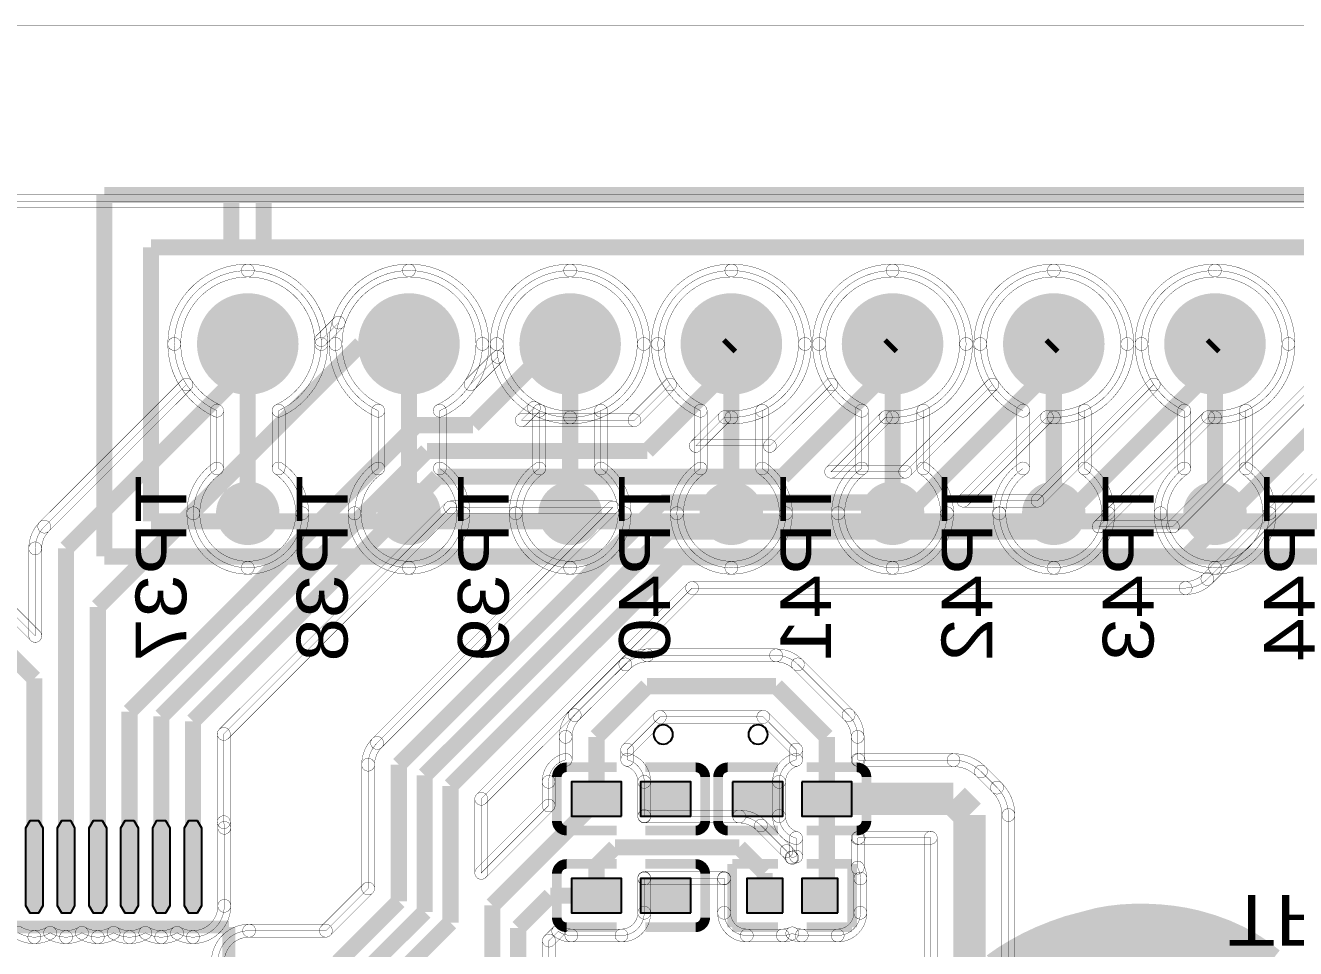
# Model space of a CAD drawing. Header units: millimetres. Extents: x -3.6 to 68.8, y -2.3 to 32.5.
# Drawn here: x 37.96 to 57.97, y 17.96 to 32.51 of the extents above; entities that cross this region are included whole.
import ezdxf
from ezdxf.enums import TextEntityAlignment as Align

# ---------------------------------------------------------------- set-up
doc = ezdxf.new("R2010")
doc.units = ezdxf.units.MM
for name, color, linetype, true_color in [('Bottom Layer', 7, 'Continuous', 0x0000ff), ('Bottom Silkscreen Layer', 7, 'Continuous', 0x66cc33), ('Hole Layer', 7, 'Continuous', 0x222222), ('Top Layer', 7, 'Continuous', 0xff0000), ('Top Silkscreen Layer', 7, 'Continuous', 0xffcc00)]:
    doc.layers.add(name, color=color, linetype=linetype, true_color=true_color)
doc.styles.get("Standard").update_dxf_attribs({"font": 'arial.ttf'})

msp = doc.modelspace()

# ---------------------------------------------------------------- hatches: boundary and pattern name
at = {"layer": 'Bottom Layer'}
for points in [[(40.659, 27.492, 1), (42.259, 27.492, 1)], [(43.199, 27.492, 1), (44.799, 27.492, 1)], [(45.739, 27.492, 1), (47.339, 27.492, 1)], [(48.279, 27.492, 1), (49.879, 27.492, 1)], [(50.819, 27.492, 1), (52.419, 27.492, 1)], [(53.359, 27.492, 1), (54.959, 27.492, 1)], [(55.899, 27.492, 1), (57.499, 27.492, 1)], [(40.959, 24.823, 1), (41.959, 24.823, 1)], [(43.499, 24.823, 1), (44.499, 24.823, 1)], [(46.039, 24.823, 1), (47.039, 24.823, 1)], [(48.579, 24.823, 1), (49.579, 24.823, 1)], [(51.119, 24.823, 1), (52.119, 24.823, 1)], [(53.659, 24.823, 1), (54.659, 24.823, 1)], [(56.199, 24.823, 1), (57.199, 24.823, 1)]]:
    msp.add_hatch(color=256, dxfattribs=at).paths.add_polyline_path(points)
at = {"layer": 'Hole Layer'}
for points in [[(40.959, 27.492, 1), (41.959, 27.492, 1)], [(43.499, 27.492, 1), (44.499, 27.492, 1)], [(46.039, 27.492, 1), (47.039, 27.492, 1)], [(48.579, 27.492, 1), (49.579, 27.492, 1)], [(51.119, 27.492, 1), (52.119, 27.492, 1)], [(53.659, 27.492, 1), (54.659, 27.492, 1)], [(56.199, 27.492, 1), (57.199, 27.492, 1)]]:
    msp.add_hatch(color=256, dxfattribs=at).paths.add_polyline_path(points)
at = {"layer": 'Top Layer'}
for points in [[(40.659, 27.492, 1), (42.259, 27.492, 1)], [(43.199, 27.492, 1), (44.799, 27.492, 1)], [(45.739, 27.492, 1), (47.339, 27.492, 1)], [(48.279, 27.492, 1), (49.879, 27.492, 1)], [(50.819, 27.492, 1), (52.419, 27.492, 1)], [(53.359, 27.492, 1), (54.959, 27.492, 1)], [(55.899, 27.492, 1), (57.499, 27.492, 1)], [(47.348, 20.05), (47.348, 20.59), (46.558, 20.59), (46.558, 20.05)], [(48.438, 20.05), (48.438, 20.59), (47.648, 20.59), (47.648, 20.05)], [(49.098, 20.59), (49.098, 20.05), (49.888, 20.05), (49.888, 20.59)], [(50.188, 20.59), (50.188, 20.05), (50.978, 20.05), (50.978, 20.59)], [(38.231, 18.635), (38.163, 18.518), (38.028, 18.518), (37.961, 18.635), (37.961, 19.865), (38.028, 19.982), (38.163, 19.982), (38.231, 19.865)], [(38.731, 18.635), (38.664, 18.518), (38.529, 18.518), (38.461, 18.635), (38.461, 19.865), (38.529, 19.982), (38.664, 19.982), (38.731, 19.865)], [(39.231, 18.635), (39.163, 18.518), (39.028, 18.518), (38.961, 18.635), (38.961, 19.865), (39.028, 19.982), (39.163, 19.982), (39.231, 19.865)], [(39.731, 18.635), (39.664, 18.518), (39.529, 18.518), (39.461, 18.635), (39.461, 19.865), (39.529, 19.982), (39.664, 19.982), (39.731, 19.865)], [(40.231, 18.635), (40.163, 18.518), (40.028, 18.518), (39.961, 18.635), (39.961, 19.865), (40.028, 19.982), (40.163, 19.982), (40.231, 19.865)], [(40.731, 18.635), (40.664, 18.518), (40.529, 18.518), (40.461, 18.635), (40.461, 19.865), (40.529, 19.982), (40.664, 19.982), (40.731, 19.865)], [(47.348, 18.526), (47.348, 19.066), (46.558, 19.066), (46.558, 18.526)], [(48.438, 18.526), (48.438, 19.066), (47.648, 19.066), (47.648, 18.526)], [(49.888, 18.526), (49.888, 19.066), (49.322, 19.066), (49.322, 18.526)], [(50.754, 18.526), (50.754, 19.066), (50.188, 19.066), (50.188, 18.526)]]:
    msp.add_hatch(color=256, dxfattribs=at).paths.add_polyline_path(points)
at = {"layer": 'Top Silkscreen Layer'}
for points in [[(54.848, 18.476), (54.373, 18.35), (54.149, 18.272), (53.935, 18.186), (53.73, 18.09), (53.536, 17.985), (53.351, 17.872), (53.177, 17.75), (53.014, 17.619), (52.862, 17.481), (52.721, 17.334), (52.592, 17.179), (52.474, 17.017), (52.368, 16.848), (52.274, 16.671), (52.193, 16.487), (52.131, 16.318), (52.094, 16.167), (52.076, 16.004), (52.07, 15.794), (52.074, 15.577), (52.093, 15.412), (52.135, 15.253), (52.21, 15.058), (52.267, 14.93), (52.333, 14.808), (52.407, 14.691), (52.489, 14.579), (52.578, 14.473), (52.674, 14.373), (52.778, 14.278), (52.888, 14.189), (53.004, 14.106), (53.125, 14.028), (53.253, 13.957), (53.385, 13.892), (53.664, 13.779), (53.959, 13.693), (54.268, 13.632), (54.588, 13.598), (54.916, 13.591), (55.25, 13.612), (55.587, 13.662), (55.923, 13.74), (56.258, 13.849), (56.586, 13.989), (56.915, 14.158), (57.028, 14.226), (57.086, 14.271), (57.142, 14.322), (57.194, 14.344), (57.325, 14.44), (57.556, 14.665), (57.795, 14.924), (57.95, 15.123), (58.083, 15.364), (58.137, 15.478), (58.183, 15.591), (58.222, 15.703), (58.255, 15.817), (58.281, 15.933), (58.302, 16.054), (58.323, 16.262), (58.323, 16.466), (58.304, 16.663), (58.264, 16.854), (58.206, 17.038), (58.129, 17.214), (58.033, 17.382), (57.919, 17.542), (57.788, 17.692), (57.64, 17.832), (57.476, 17.962), (57.295, 18.081), (57.098, 18.189), (56.887, 18.285), (56.66, 18.368), (56.419, 18.438), (56.231, 18.479), (56.034, 18.51), (55.831, 18.531), (55.625, 18.541), (55.42, 18.541), (55.22, 18.53), (55.028, 18.508)], [(56.737, 18.201), (57.006, 18.079), (57.244, 17.945), (57.353, 17.874), (57.454, 17.799), (57.549, 17.72), (57.637, 17.638), (57.718, 17.552), (57.793, 17.461), (57.862, 17.366), (57.926, 17.267), (57.983, 17.163), (58.035, 17.054), (58.082, 16.939), (58.124, 16.82), (58.162, 16.685), (58.188, 16.556), (58.202, 16.429), (58.204, 16.301), (58.193, 16.171), (58.17, 16.035), (58.134, 15.89), (58.086, 15.734), (58.015, 15.562), (57.918, 15.377), (57.8, 15.187), (57.669, 15.002), (57.53, 14.829), (57.39, 14.678), (57.256, 14.556), (57.134, 14.473), (57.061, 14.462), (57.048, 14.608), (57.075, 14.78), (57.143, 14.984), (57.232, 15.171), (57.322, 15.291), (57.434, 15.352), (57.615, 15.426), (57.818, 15.537), (57.744, 15.721), (57.349, 16.379), (57.017, 16.939), (56.972, 16.934), (56.885, 16.893), (56.647, 16.855), (56.034, 17.017), (55.268, 17.239), (54.934, 17.332), (54.708, 17.198), (54.213, 16.89), (54.112, 16.815), (54.03, 16.744), (53.96, 16.671), (53.896, 16.592), (53.831, 16.5), (53.611, 16.191), (53.567, 16.134), (53.439, 16.032), (53.253, 15.942), (53.056, 15.881), (52.892, 15.866), (52.758, 15.852), (52.703, 15.652), (52.684, 15.437), (52.795, 15.321), (53.061, 15.145), (53.196, 15.023), (53.332, 14.838), (53.439, 14.668), (53.503, 14.586), (54.067, 14.49), (54.373, 14.444), (54.475, 14.423), (54.554, 14.401), (54.617, 14.373), (54.673, 14.338), (54.73, 14.293), (54.796, 14.234), (54.995, 14.053), (54.941, 13.873), (54.815, 13.7), (54.373, 13.739), (54.021, 13.811), (53.854, 13.857), (53.695, 13.911), (53.542, 13.971), (53.396, 14.039), (53.257, 14.112), (53.126, 14.193), (53.003, 14.279), (52.887, 14.372), (52.778, 14.472), (52.678, 14.577), (52.586, 14.688), (52.503, 14.805), (52.427, 14.928), (52.361, 15.057), (52.275, 15.248), (52.231, 15.396), (52.218, 15.566), (52.223, 15.825), (52.235, 16.077), (52.26, 16.252), (52.31, 16.406), (52.399, 16.595), (52.566, 16.89), (52.66, 17.031), (52.744, 17.143), (52.877, 17.292), (53.03, 17.439), (53.197, 17.581), (53.374, 17.715), (53.559, 17.838), (53.745, 17.948), (53.93, 18.04), (54.108, 18.114), (54.529, 18.26), (54.686, 18.304), (54.83, 18.334), (54.979, 18.352), (55.359, 18.36), (55.624, 18.358), (56.212, 18.342), (56.328, 18.33), (56.427, 18.311), (56.519, 18.285)]]:
    msp.add_hatch(color=256, dxfattribs=at).paths.add_polyline_path(points)

# ---------------------------------------------------------------- linework, layer by layer
at = {"layer": 'Bottom Layer', "const_width": 0.00508}
msp.add_lwpolyline([(-2.032, 31.496), (-2.032, -1.27), (67.564, -1.27), (67.564, 31.496)], close=True, dxfattribs=at)
for points in [[(0.257, 29.642, -1), (0.257, 29.845), (64.744, 29.845, -1), (64.744, 29.642)], [(64.744, 9.357), (64.744, 0.257), (0.257, 0.257), (0.257, 9.357, 0.314172), (2, 8.142, 0.414214), (3.858, 10, 0.414214), (2, 11.858, 0.314172), (0.257, 10.643), (0.257, 19.357, 0.314172), (2, 18.142, 0.414214), (3.858, 20, 0.414214), (2, 21.858, 0.314172), (0.257, 20.643), (0.257, 29.744), (64.744, 29.744), (64.744, 20.643, 0.314172), (63, 21.858, 0.414214), (61.142, 20, 0.414214), (63, 18.142, 0.314172), (64.744, 19.357), (64.744, 10.643, 0.314172), (63, 11.858, 0.414214), (61.142, 10, 0.414214), (63, 8.142, 0.314172)], [(40.199, 27.492, -0.414214), (41.459, 28.752, -1), (41.459, 28.549, 0.414214), (40.403, 27.492, -1)], [(40.601, 24.823, 0.414214), (41.459, 23.964, 0.414214), (42.317, 24.823, 0.247355), (41.944, 25.53), (41.944, 26.44, 0.292586), (42.617, 27.492, 0.414214), (41.459, 28.65, 0.414214), (40.301, 27.492, 0.292586), (40.974, 26.44), (40.974, 25.53, 0.247355)], [(41.459, 28.752, -0.414214), (42.719, 27.492, -1), (42.516, 27.492, 0.414214), (41.459, 28.549, -1)], [(42.739, 27.492, -0.414214), (43.999, 28.752, -1), (43.999, 28.549, 0.414214), (42.943, 27.492, -1)], [(43.141, 24.823, 0.414214), (43.999, 23.964, 0.414214), (44.857, 24.823, 0.247355), (44.484, 25.53), (44.484, 26.44, 0.292586), (45.157, 27.492, 0.414214), (43.999, 28.65, 0.414214), (42.841, 27.492, 0.292586), (43.514, 26.44), (43.514, 25.53, 0.247355)], [(43.999, 28.752, -0.414214), (45.259, 27.492, -1), (45.056, 27.492, 0.414214), (43.999, 28.549, -1)], [(45.279, 27.492, -0.414214), (46.539, 28.752, -1), (46.539, 28.549, 0.414214), (45.483, 27.492, -1)], [(46.539, 23.964, 0.414214), (47.397, 24.823, 0.247355), (47.024, 25.53), (47.024, 26.44, 0.292586), (47.697, 27.492, 0.414214), (46.539, 28.65, 0.414214), (45.381, 27.492, 0.292586), (46.054, 26.44), (46.054, 25.53, 0.247355), (45.681, 24.823, 0.414214)], [(46.539, 28.752, -0.414214), (47.799, 27.492, -1), (47.596, 27.492, 0.414214), (46.539, 28.549, -1)], [(47.819, 27.492, -0.414214), (49.079, 28.752, -1), (49.079, 28.549, 0.414214), (48.023, 27.492, -1)], [(49.079, 23.964, 0.414214), (49.937, 24.823, 0.247355), (49.564, 25.53), (49.564, 26.44, 0.292586), (50.237, 27.492, 0.414214), (49.079, 28.65, 0.414214), (47.921, 27.492, 0.292586), (48.594, 26.44), (48.594, 25.53, 0.247355), (48.221, 24.823, 0.414214)], [(49.079, 28.752, -0.414214), (50.339, 27.492, -1), (50.136, 27.492, 0.414214), (49.079, 28.549, -1)], [(50.359, 27.492, -0.414214), (51.619, 28.752, -1), (51.619, 28.549, 0.414214), (50.563, 27.492, -1)], [(50.761, 24.823, 0.414214), (51.619, 23.964, 0.414214), (52.477, 24.823, 0.247355), (52.104, 25.53), (52.104, 26.44, 0.292586), (52.777, 27.492, 0.414214), (51.619, 28.65, 0.414214), (50.461, 27.492, 0.292586), (51.134, 26.44), (51.134, 25.53, 0.247355)], [(51.619, 28.752, -0.414214), (52.879, 27.492, -1), (52.676, 27.492, 0.414214), (51.619, 28.549, -1)], [(52.899, 27.492, -0.414214), (54.159, 28.752, -1), (54.159, 28.549, 0.414214), (53.103, 27.492, -1)], [(54.159, 23.964, 0.414214), (55.017, 24.823, 0.247355), (54.644, 25.53), (54.644, 26.44, 0.292586), (55.317, 27.492, 0.414214), (54.159, 28.65, 0.414214), (53.001, 27.492, 0.292586), (53.674, 26.44), (53.674, 25.53, 0.247355), (53.301, 24.823, 0.414214)], [(54.159, 28.752, -0.414214), (55.419, 27.492, -1), (55.216, 27.492, 0.414214), (54.159, 28.549, -1)], [(55.439, 27.492, -0.414214), (56.699, 28.752, -1), (56.699, 28.549, 0.414214), (55.643, 27.492, -1)], [(55.841, 24.823, 0.414214), (56.699, 23.964, 0.414214), (57.557, 24.823, 0.247355), (57.184, 25.53), (57.184, 26.44, 0.292586), (57.857, 27.492, 0.414214), (56.699, 28.65, 0.414214), (55.541, 27.492, 0.292586), (56.214, 26.44), (56.214, 25.53, 0.247355)], [(56.699, 28.752, -0.414214), (57.959, 27.492, -1), (57.756, 27.492, 0.414214), (56.699, 28.549, -1)], [(40.931, 26.348, -0.292586), (40.199, 27.492, -1), (40.403, 27.492, 0.292586), (41.017, 26.533, -1)], [(42.719, 27.492, -0.292586), (41.987, 26.348, -1), (41.902, 26.533, 0.292586), (42.516, 27.492, -1)], [(43.471, 26.348, -0.292586), (42.739, 27.492, -1), (42.943, 27.492, 0.292586), (43.557, 26.533, -1)], [(45.259, 27.492, -0.292586), (44.527, 26.348, -1), (44.442, 26.533, 0.292586), (45.056, 27.492, -1)], [(46.011, 26.348, -0.292586), (45.279, 27.492, -1), (45.483, 27.492, 0.292586), (46.097, 26.533, -1)], [(47.799, 27.492, -0.292586), (47.067, 26.348, -1), (46.982, 26.533, 0.292586), (47.596, 27.492, -1)], [(48.551, 26.348, -0.292586), (47.819, 27.492, -1), (48.023, 27.492, 0.292586), (48.637, 26.533, -1)], [(50.339, 27.492, -0.292586), (49.607, 26.348, -1), (49.522, 26.533, 0.292586), (50.136, 27.492, -1)], [(51.092, 26.348, -0.292586), (50.359, 27.492, -1), (50.563, 27.492, 0.292586), (51.177, 26.533, -1)], [(52.879, 27.492, -0.292586), (52.147, 26.348, -1), (52.062, 26.533, 0.292586), (52.676, 27.492, -1)], [(53.632, 26.348, -0.292586), (52.899, 27.492, -1), (53.103, 27.492, 0.292586), (53.717, 26.533, -1)], [(55.419, 27.492, -0.292586), (54.687, 26.348, -1), (54.602, 26.533, 0.292586), (55.216, 27.492, -1)], [(56.172, 26.348, -0.292586), (55.439, 27.492, -1), (55.643, 27.492, 0.292586), (56.257, 26.533, -1)], [(57.959, 27.492, -0.292586), (57.227, 26.348, -1), (57.142, 26.533, 0.292586), (57.756, 27.492, -1)], [(40.872, 26.44, -1), (41.076, 26.44), (41.076, 25.53, -1), (40.872, 25.53)], [(42.046, 25.53, -1), (41.843, 25.53), (41.843, 26.44, -1), (42.046, 26.44)], [(43.412, 26.44, -1), (43.616, 26.44), (43.616, 25.53, -1), (43.412, 25.53)], [(44.586, 25.53, -1), (44.383, 25.53), (44.383, 26.44, -1), (44.586, 26.44)], [(45.952, 26.44, -1), (46.156, 26.44), (46.156, 25.53, -1), (45.952, 25.53)], [(47.126, 25.53, -1), (46.923, 25.53), (46.923, 26.44, -1), (47.126, 26.44)], [(48.492, 26.44, -1), (48.696, 26.44), (48.696, 25.53, -1), (48.492, 25.53)], [(49.666, 25.53, -1), (49.463, 25.53), (49.463, 26.44, -1), (49.666, 26.44)], [(51.032, 26.44, -1), (51.236, 26.44), (51.236, 25.53, -1), (51.032, 25.53)], [(52.206, 25.53, -1), (52.003, 25.53), (52.003, 26.44, -1), (52.206, 26.44)], [(53.572, 26.44, -1), (53.776, 26.44), (53.776, 25.53, -1), (53.572, 25.53)], [(54.746, 25.53, -1), (54.543, 25.53), (54.543, 26.44, -1), (54.746, 26.44)], [(56.112, 26.44, -1), (56.316, 26.44), (56.316, 25.53, -1), (56.112, 25.53)], [(57.286, 25.53, -1), (57.083, 25.53), (57.083, 26.44, -1), (57.286, 26.44)], [(40.499, 24.823, -0.247355), (40.917, 25.614, -1), (41.031, 25.447, 0.247355), (40.703, 24.823, -1)], [(42.002, 25.614, -0.247355), (42.419, 24.823, -1), (42.216, 24.823, 0.247355), (41.887, 25.447, -1)], [(43.039, 24.823, -0.247355), (43.457, 25.614, -1), (43.571, 25.447, 0.247355), (43.243, 24.823, -1)], [(44.542, 25.614, -0.247355), (44.959, 24.823, -1), (44.756, 24.823, 0.247355), (44.427, 25.447, -1)], [(45.579, 24.823, -0.247355), (45.997, 25.614, -1), (46.111, 25.447, 0.247355), (45.783, 24.823, -1)], [(47.082, 25.614, -0.247355), (47.499, 24.823, -1), (47.296, 24.823, 0.247355), (46.967, 25.447, -1)], [(48.119, 24.823, -0.247355), (48.537, 25.614, -1), (48.651, 25.447, 0.247355), (48.323, 24.823, -1)], [(49.622, 25.614, -0.247355), (50.039, 24.823, -1), (49.836, 24.823, 0.247355), (49.507, 25.447, -1)], [(50.659, 24.823, -0.247355), (51.077, 25.614, -1), (51.192, 25.447, 0.247355), (50.863, 24.823, -1)], [(52.162, 25.614, -0.247355), (52.579, 24.823, -1), (52.376, 24.823, 0.247355), (52.047, 25.447, -1)], [(53.199, 24.823, -0.247355), (53.617, 25.614, -1), (53.732, 25.447, 0.247355), (53.403, 24.823, -1)], [(54.702, 25.614, -0.247355), (55.119, 24.823, -1), (54.916, 24.823, 0.247355), (54.587, 25.447, -1)], [(55.739, 24.823, -0.247355), (56.157, 25.614, -1), (56.272, 25.447, 0.247355), (55.943, 24.823, -1)], [(57.242, 25.614, -0.247355), (57.659, 24.823, -1), (57.456, 24.823, 0.247355), (57.127, 25.447, -1)], [(41.459, 23.863, -0.414214), (40.499, 24.823, -1), (40.703, 24.823, 0.414214), (41.459, 24.066, -1)], [(42.419, 24.823, -0.414214), (41.459, 23.863, -1), (41.459, 24.066, 0.414214), (42.216, 24.823, -1)], [(43.999, 23.863, -0.414214), (43.039, 24.823, -1), (43.243, 24.823, 0.414214), (43.999, 24.066, -1)], [(44.959, 24.823, -0.414214), (43.999, 23.863, -1), (43.999, 24.066, 0.414214), (44.756, 24.823, -1)], [(46.539, 23.863, -0.414214), (45.579, 24.823, -1), (45.783, 24.823, 0.414214), (46.539, 24.066, -1)], [(47.499, 24.823, -0.414214), (46.539, 23.863, -1), (46.539, 24.066, 0.414214), (47.296, 24.823, -1)], [(49.079, 23.863, -0.414214), (48.119, 24.823, -1), (48.323, 24.823, 0.414214), (49.079, 24.066, -1)], [(50.039, 24.823, -0.414214), (49.079, 23.863, -1), (49.079, 24.066, 0.414214), (49.836, 24.823, -1)], [(51.619, 23.863, -0.414214), (50.659, 24.823, -1), (50.863, 24.823, 0.414214), (51.619, 24.066, -1)], [(52.579, 24.823, -0.414214), (51.619, 23.863, -1), (51.619, 24.066, 0.414214), (52.376, 24.823, -1)], [(54.159, 23.863, -0.414214), (53.199, 24.823, -1), (53.403, 24.823, 0.414214), (54.159, 24.066, -1)], [(55.119, 24.823, -0.414214), (54.159, 23.863, -1), (54.159, 24.066, 0.414214), (54.916, 24.823, -1)], [(56.699, 23.863, -0.414214), (55.739, 24.823, -1), (55.943, 24.823, 0.414214), (56.699, 24.066, -1)], [(57.659, 24.823, -0.414214), (56.699, 23.863, -1), (56.699, 24.066, 0.414214), (57.456, 24.823, -1)]]:
    msp.add_lwpolyline(points, format="xyb", close=True, dxfattribs=at)
at = {"layer": 'Bottom Layer', "const_width": 0.254}
for points in [[(41.459, 27.492), (41.459, 24.823)], [(43.999, 27.492), (43.999, 24.823)], [(46.539, 27.492), (46.539, 24.823)], [(49.079, 27.492), (49.079, 24.823)], [(51.619, 27.492), (51.619, 24.823)], [(54.159, 27.492), (54.159, 24.823)], [(56.699, 27.492), (56.699, 24.823)]]:
    msp.add_lwpolyline(points, dxfattribs=at)
at = {"layer": 'Hole Layer'}
for points in [[(47.854, 21.336, 1), (48.158, 21.336), (48.158, 21.336, 1), (47.854, 21.336)], [(49.347, 21.336, 1), (49.652, 21.336), (49.652, 21.336, 1), (49.347, 21.336)]]:
    msp.add_lwpolyline(points, format="xyb", dxfattribs=at)
at = {"layer": 'Top Layer', "const_width": 0.00508}
msp.add_lwpolyline([(-3.556, 32.512), (-3.556, -2.286), (68.58, -2.286), (68.58, 32.512)], close=True, dxfattribs=at)
for points in [[(0.257, 29.642, -1), (0.257, 29.845), (64.744, 29.845, -1), (64.744, 29.642)], [(40.199, 27.492, -0.414214), (41.459, 28.752, -1), (41.459, 28.549, 0.414214), (40.403, 27.492, -1)], [(41.459, 28.752, -0.398707), (42.717, 27.559, -1), (42.514, 27.548, 0.398707), (41.459, 28.549, -1)], [(42.794, 27.859, -0.330118), (43.999, 28.752, -1), (43.999, 28.549, 0.330118), (42.988, 27.8, -1)], [(43.999, 28.752, -0.414214), (45.259, 27.492, -1), (45.056, 27.492, 0.414214), (43.999, 28.549, -1)], [(45.279, 27.492, -0.414214), (46.539, 28.752, -1), (46.539, 28.549, 0.414214), (45.483, 27.492, -1)], [(46.539, 28.752, -0.414214), (47.799, 27.492, -1), (47.596, 27.492, 0.414214), (46.539, 28.549, -1)], [(47.819, 27.492, -0.414214), (49.079, 28.752, -1), (49.079, 28.549, 0.414214), (48.023, 27.492, -1)], [(49.079, 28.752, -0.414214), (50.339, 27.492, -1), (50.136, 27.492, 0.414214), (49.079, 28.549, -1)], [(50.359, 27.492, -0.414214), (51.619, 28.752, -1), (51.619, 28.549, 0.414214), (50.563, 27.492, -1)], [(51.619, 28.752, -0.414214), (52.879, 27.492, -1), (52.676, 27.492, 0.414214), (51.619, 28.549, -1)], [(52.899, 27.492, -0.414214), (54.159, 28.752, -1), (54.159, 28.549, 0.414214), (53.103, 27.492, -1)], [(54.159, 28.752, -0.414214), (55.419, 27.492, -1), (55.216, 27.492, 0.414214), (54.159, 28.549, -1)], [(55.439, 27.492, -0.414214), (56.699, 28.752, -1), (56.699, 28.549, 0.414214), (55.643, 27.492, -1)], [(56.699, 28.752, -0.414214), (57.959, 27.492, -1), (57.756, 27.492, 0.414214), (56.699, 28.549, -1)], [(42.688, 27.482, -1), (42.544, 27.626), (42.819, 27.901, -1), (42.963, 27.757)], [(40.409, 26.797, -0.147168), (40.199, 27.492, -1), (40.403, 27.492, 0.147168), (40.578, 26.909, -1)], [(45.259, 27.492, -0.145608), (45.054, 26.803, -1), (44.884, 26.915, 0.145608), (45.056, 27.492, -1)], [(45.299, 27.271, -0.044094), (45.279, 27.492, -1), (45.483, 27.492, 0.044094), (45.499, 27.307, -1)], [(47.799, 27.492, -0.414214), (46.539, 26.232, -1), (46.539, 26.436, 0.414214), (47.596, 27.492, -1)], [(48.029, 26.797, -0.147168), (47.819, 27.492, -1), (48.023, 27.492, 0.147168), (48.198, 26.909, -1)], [(50.339, 27.492, -0.414214), (49.079, 26.232, -1), (49.079, 26.436, 0.414214), (50.136, 27.492, -1)], [(50.569, 26.797, -0.147168), (50.359, 27.492, -1), (50.563, 27.492, 0.147168), (50.738, 26.909, -1)], [(52.879, 27.492, -0.414214), (51.619, 26.232, -1), (51.619, 26.436, 0.414214), (52.676, 27.492, -1)], [(53.109, 26.797, -0.147168), (52.899, 27.492, -1), (53.103, 27.492, 0.147168), (53.278, 26.909, -1)], [(55.419, 27.492, -0.414214), (54.159, 26.232, -1), (54.159, 26.436, 0.414214), (55.216, 27.492, -1)], [(55.649, 26.797, -0.147168), (55.439, 27.492, -1), (55.643, 27.492, 0.147168), (55.818, 26.909, -1)], [(57.959, 27.492, -0.414214), (56.699, 26.232, -1), (56.699, 26.436, 0.414214), (57.756, 27.492, -1)], [(45.041, 26.787, -1), (44.897, 26.931), (45.327, 27.361, -1), (45.471, 27.217)], [(33.838, 27.02, -1), (33.982, 27.163), (38.183, 22.962, -1), (38.039, 22.819)], [(38.325, 24.541, -1), (38.181, 24.685), (40.421, 26.925, -1), (40.565, 26.781)], [(47.624, 26.22, -1), (47.48, 26.363), (48.041, 26.925, -1), (48.185, 26.781)], [(49.757, 25.813, -1), (49.614, 25.957), (50.581, 26.925, -1), (50.725, 26.781)], [(51.891, 25.407, -1), (51.747, 25.551), (53.121, 26.925, -1), (53.265, 26.781)], [(53.974, 24.95, -1), (53.83, 25.093), (55.661, 26.925, -1), (55.805, 26.781)], [(56.107, 24.543, -1), (55.964, 24.687), (58.201, 26.925, -1), (58.345, 26.781)], [(45.846, 26.22, -1), (45.702, 26.363), (45.895, 26.557, -1), (46.039, 26.413)], [(46.539, 26.232, -0.12986), (45.917, 26.397, -1), (46.017, 26.573, 0.12986), (46.539, 26.436, -1)], [(48.589, 25.813, -1), (48.446, 25.957), (48.9, 26.411, -1), (49.043, 26.267)], [(49.079, 26.232, -0.023309), (48.962, 26.238, -1), (48.981, 26.44, 0.023309), (49.079, 26.436, -1)], [(50.723, 25.407, -1), (50.579, 25.551), (51.44, 26.411, -1), (51.583, 26.267)], [(51.619, 26.232, -0.023309), (51.502, 26.238, -1), (51.521, 26.44, 0.023309), (51.619, 26.436, -1)], [(52.806, 24.95, -1), (52.662, 25.093), (53.98, 26.411, -1), (54.123, 26.267)], [(54.159, 26.232, -0.023309), (54.042, 26.238, -1), (54.061, 26.44, 0.023309), (54.159, 26.436, -1)], [(54.939, 24.543, -1), (54.796, 24.687), (56.52, 26.411, -1), (56.663, 26.267)], [(56.651, 23.715, -1), (56.508, 23.859), (59.06, 26.411, -1), (59.203, 26.267)], [(56.699, 26.232, -0.023309), (56.582, 26.238, -1), (56.601, 26.44, 0.023309), (56.699, 26.436, -1)], [(45.774, 26.19, -1), (45.774, 26.393), (47.552, 26.393, -1), (47.552, 26.19)], [(48.518, 25.784, -1), (48.518, 25.987), (49.685, 25.987, -1), (49.685, 25.784)], [(50.651, 25.377, -1), (50.651, 25.58), (51.819, 25.58, -1), (51.819, 25.377)], [(41.153, 21.273, -1), (41.009, 21.417), (44.579, 24.987, -1), (44.723, 24.843)], [(43.569, 21.131, -1), (43.426, 21.275), (47.138, 24.987, -1), (47.281, 24.843)], [(44.651, 24.813, -1), (44.651, 25.017), (47.209, 25.017, -1), (47.209, 24.813)], [(52.734, 24.92, -1), (52.734, 25.123), (53.902, 25.123, -1), (53.902, 24.92)], [(38.009, 24.27, -0.198912), (38.181, 24.685, -1), (38.325, 24.541, 0.198912), (38.212, 24.27, -1)], [(38.325, 24.541, -1), (38.181, 24.685), (38.181, 24.685, -1), (38.325, 24.541)], [(54.868, 24.514, -1), (54.868, 24.717), (56.035, 24.717, -1), (56.035, 24.514)], [(38.009, 24.27, -1), (38.212, 24.27), (38.212, 24.27, -1), (38.009, 24.27)], [(38.009, 24.27, -1), (38.212, 24.27), (38.212, 22.89, -1), (38.009, 22.89)], [(56.651, 23.715, -0.198912), (56.236, 23.543, -1), (56.236, 23.747, 0.198912), (56.508, 23.859, -1)], [(56.651, 23.715, -1), (56.508, 23.859), (56.508, 23.859, -1), (56.651, 23.715)], [(45.21, 20.25, -1), (45.067, 20.394), (48.389, 23.717, -1), (48.533, 23.573)], [(48.461, 23.543, -1), (48.461, 23.747), (56.236, 23.747, -1), (56.236, 23.543)], [(56.236, 23.543, -1), (56.236, 23.747), (56.236, 23.747, -1), (56.236, 23.543)], [(47.337, 22.513, -0.198912), (47.752, 22.685, -1), (47.752, 22.482, 0.198912), (47.481, 22.369, -1)], [(47.752, 22.482, -1), (47.752, 22.685), (49.784, 22.685, -1), (49.784, 22.482)], [(47.752, 22.482, -1), (47.752, 22.685), (47.752, 22.685, -1), (47.752, 22.482)], [(49.784, 22.685, -0.198912), (50.199, 22.513, -1), (50.055, 22.369, 0.198912), (49.784, 22.482, -1)], [(49.784, 22.482, -1), (49.784, 22.685), (49.784, 22.685, -1), (49.784, 22.482)], [(46.682, 21.57, -1), (46.538, 21.714), (47.337, 22.513, -1), (47.481, 22.369)], [(47.481, 22.369, -1), (47.337, 22.513), (47.337, 22.513, -1), (47.481, 22.369)], [(50.055, 22.369, -1), (50.199, 22.513), (50.998, 21.714, -1), (50.854, 21.57)], [(50.055, 22.369, -1), (50.199, 22.513), (50.199, 22.513, -1), (50.055, 22.369)], [(46.366, 21.299, -0.198912), (46.538, 21.714, -1), (46.682, 21.57, 0.198912), (46.569, 21.299, -1)], [(46.682, 21.57, -1), (46.538, 21.714), (46.538, 21.714, -1), (46.682, 21.57)], [(47.51, 21.026, -1), (47.366, 21.17), (47.881, 21.685, -1), (48.025, 21.541)], [(50.098, 19.413, 0.044522), (50.038, 19.391, 0.00908), (50.026, 19.396), (50.026, 19.396, 0.066337), (49.948, 19.498), (49.948, 19.498), (49.546, 19.901), (49.546, 19.901, 0.198912), (49.202, 20.043), (49.202, 20.043), (47.706, 20.043, 0.004787), (47.706, 20.05), (47.706, 20.59), (47.706, 20.59, 0.341548), (47.438, 20.937), (47.438, 21.098), (47.953, 21.613), (49.583, 21.613), (50.098, 21.098), (50.098, 20.937, 0.341548), (49.83, 20.59), (49.83, 20.05), (49.83, 20.05, 0.341548), (50.098, 19.703)], [(47.953, 21.511, -1), (47.953, 21.715), (49.583, 21.715, -1), (49.583, 21.511)], [(49.511, 21.541, -1), (49.655, 21.685), (50.17, 21.17, -1), (50.026, 21.026)], [(50.998, 21.714, -0.198912), (51.17, 21.299, -1), (50.967, 21.299, 0.198912), (50.854, 21.57, -1)], [(50.854, 21.57, -1), (50.998, 21.714), (50.998, 21.714, -1), (50.854, 21.57)], [(41.183, 19.953, -1), (40.98, 19.953), (40.98, 21.345, -1), (41.183, 21.345)], [(43.254, 20.86, -0.198912), (43.426, 21.275, -1), (43.569, 21.131, 0.198912), (43.457, 20.86, -1)], [(43.569, 21.131, -1), (43.426, 21.275), (43.426, 21.275, -1), (43.569, 21.131)], [(46.366, 21.299, -1), (46.569, 21.299), (46.569, 21.299, -1), (46.366, 21.299)], [(46.366, 21.299, -1), (46.569, 21.299), (46.569, 20.937, -1), (46.366, 20.937)], [(51.17, 20.937, -1), (50.967, 20.937), (50.967, 21.299, -1), (51.17, 21.299)], [(51.17, 21.299, -1), (50.967, 21.299), (50.967, 21.299, -1), (51.17, 21.299)], [(46.098, 20.59, -0.341548), (46.442, 21.035, -1), (46.493, 20.838, 0.341548), (46.301, 20.59, -1)], [(47.54, 20.937, -1), (47.337, 20.937), (47.337, 21.098, -1), (47.54, 21.098)], [(47.464, 21.035, -0.341548), (47.808, 20.59, -1), (47.605, 20.59, 0.341548), (47.413, 20.838, -1)], [(49.728, 20.59, -0.341548), (50.072, 21.035, -1), (50.124, 20.838, 0.341548), (49.932, 20.59, -1)], [(49.996, 21.098, -1), (50.2, 21.098), (50.2, 20.937, -1), (49.996, 20.937)], [(51.094, 21.035, -0.011441), (51.114, 21.029, -1), (51.054, 20.835, 0.011441), (51.043, 20.838, -1)], [(51.084, 20.831, -1), (51.084, 21.034), (52.578, 21.034, -1), (52.578, 20.831)], [(52.578, 21.034, -0.198912), (53.083, 20.825, -1), (52.939, 20.681, 0.198912), (52.578, 20.831, -1)], [(52.578, 20.831, -1), (52.578, 21.034), (52.578, 21.034, -1), (52.578, 20.831)], [(43.254, 20.86, -1), (43.457, 20.86), (43.457, 20.86, -1), (43.254, 20.86)], [(43.254, 20.86, -1), (43.457, 20.86), (43.457, 18.908, -1), (43.254, 18.908)], [(52.939, 20.681, -1), (53.083, 20.825), (53.337, 20.571, -1), (53.193, 20.427)], [(52.939, 20.681, -1), (53.083, 20.825), (53.083, 20.825, -1), (52.939, 20.681)], [(46.098, 20.59, -1), (46.301, 20.59), (46.301, 20.216, -1), (46.098, 20.216)], [(47.808, 20.05, -1), (47.605, 20.05), (47.605, 20.59, -1), (47.808, 20.59)], [(47.605, 20.59, -1), (47.808, 20.59), (47.808, 20.59, -1), (47.605, 20.59)], [(49.728, 20.59, -1), (49.932, 20.59), (49.932, 20.05, -1), (49.728, 20.05)], [(45.24, 19.154, -1), (45.037, 19.154), (45.037, 20.322, -1), (45.24, 20.322)], [(53.337, 20.571, -0.198912), (53.546, 20.066, -1), (53.343, 20.066, 0.198912), (53.193, 20.427, -1)], [(53.193, 20.427, -1), (53.337, 20.571), (53.337, 20.571, -1), (53.193, 20.427)], [(45.21, 19.083, -1), (45.067, 19.226), (46.128, 20.288, -1), (46.272, 20.144)], [(41.181, 19.972, -0.045126), (41.191, 19.865, -1), (40.988, 19.865, 0.045126), (40.981, 19.935, -1)], [(47.808, 20.05, -0.004787), (47.808, 20.041, -1), (47.605, 20.045, 0.004787), (47.605, 20.05, -1)], [(47.706, 19.942, -1), (47.706, 20.145), (49.202, 20.145, -1), (49.202, 19.942)], [(49.202, 20.145, -0.198912), (49.617, 19.973, -1), (49.474, 19.829, 0.198912), (49.202, 19.942, -1)], [(49.202, 19.942, -1), (49.202, 20.145), (49.202, 20.145, -1), (49.202, 19.942)], [(49.728, 20.05, -1), (49.932, 20.05), (49.932, 20.05, -1), (49.728, 20.05)], [(50.072, 19.605, -0.341548), (49.728, 20.05, -1), (49.932, 20.05, 0.341548), (50.124, 19.802, -1)], [(53.546, 11.431, -1), (53.343, 11.431), (53.343, 20.066, -1), (53.546, 20.066)], [(53.546, 20.066, -1), (53.343, 20.066), (53.343, 20.066, -1), (53.546, 20.066)], [(40.988, 19.865, -1), (41.191, 19.865), (41.191, 18.635, -1), (40.988, 18.635)], [(49.474, 19.829, -1), (49.617, 19.973), (50.02, 19.57, -1), (49.876, 19.426)], [(49.474, 19.829, -1), (49.617, 19.973), (49.617, 19.973, -1), (49.474, 19.829)], [(49.996, 19.703, -1), (50.2, 19.703), (50.2, 19.413, -1), (49.996, 19.413)], [(51.114, 19.611, -0.011441), (51.094, 19.605, -1), (51.043, 19.802, 0.011441), (51.054, 19.805, -1)], [(51.17, 19.237, -1), (50.967, 19.237), (50.967, 19.703, -1), (51.17, 19.703)], [(51.084, 19.606, -1), (51.084, 19.809), (52.22, 19.809, -1), (52.22, 19.606)], [(52.118, 19.708, -1), (52.322, 19.708), (52.322, 11.431, -1), (52.118, 11.431)], [(50.02, 19.57, -0.066337), (50.114, 19.447, -1), (49.938, 19.346, 0.066337), (49.876, 19.426, -1)], [(49.876, 19.426, -1), (50.02, 19.57), (50.02, 19.57, -1), (49.876, 19.426)], [(50.065, 19.49, -0.00908), (50.081, 19.484, -1), (49.996, 19.299, 0.00908), (49.987, 19.303, -1)], [(50.12, 19.357, -1), (49.932, 19.436), (49.932, 19.436, -1), (50.12, 19.357)], [(49.996, 19.484, -0.044522), (50.073, 19.511, -1), (50.124, 19.314, 0.044522), (50.081, 19.299, -1)], [(51.158, 19.286, -0.125239), (51.213, 19.066, -1), (51.01, 19.066, 0.125239), (50.979, 19.189, -1)], [(47.808, 19.075, -0.004787), (47.808, 19.066, -1), (47.605, 19.066, 0.004787), (47.605, 19.071, -1)], [(47.706, 18.971, -1), (47.706, 19.174), (48.964, 19.174, -1), (48.964, 18.971)], [(47.808, 18.526, -1), (47.605, 18.526), (47.605, 19.066, -1), (47.808, 19.066)], [(47.605, 19.066, -1), (47.808, 19.066), (47.808, 19.066, -1), (47.605, 19.066)], [(48.863, 19.066, -0.004787), (48.863, 19.075, -1), (49.066, 19.071, 0.004787), (49.066, 19.066, -1)], [(48.863, 19.066, -1), (49.066, 19.066), (49.066, 18.526, -1), (48.863, 18.526)], [(51.213, 18.526, -1), (51.01, 18.526), (51.01, 19.066, -1), (51.213, 19.066)], [(51.01, 19.066, -1), (51.213, 19.066), (51.213, 19.066, -1), (51.01, 19.066)], [(42.762, 18.171, -1), (42.618, 18.315), (43.284, 18.98, -1), (43.427, 18.836)], [(41.191, 18.635, -0.414214), (40.596, 18.04, -1), (40.596, 18.243, 0.414214), (40.988, 18.635, -1)], [(47.808, 18.526, -0.414214), (47.348, 18.066, -1), (47.348, 18.269, 0.414214), (47.605, 18.526, -1)], [(48.863, 18.526, -1), (49.066, 18.526), (49.066, 18.526, -1), (48.863, 18.526)], [(49.322, 18.066, -0.414214), (48.863, 18.526, -1), (49.066, 18.526, 0.414214), (49.322, 18.269, -1)], [(51.213, 18.526, -0.414214), (50.754, 18.066, -1), (50.754, 18.269, 0.414214), (51.01, 18.526, -1)], [(38.096, 18.04, -0.133664), (37.794, 18.122, -1), (37.897, 18.297, 0.133664), (38.096, 18.243, -1)], [(38.397, 18.122, -0.133739), (38.096, 18.04, -1), (38.096, 18.243, 0.133739), (38.294, 18.297, -1)], [(38.596, 18.04, -0.133739), (38.294, 18.122, -1), (38.397, 18.297, 0.133739), (38.596, 18.243, -1)], [(38.897, 18.122, -0.133664), (38.596, 18.04, -1), (38.596, 18.243, 0.133664), (38.794, 18.297, -1)], [(39.096, 18.04, -0.133664), (38.794, 18.122, -1), (38.897, 18.297, 0.133664), (39.096, 18.243, -1)], [(39.397, 18.122, -0.133739), (39.096, 18.04, -1), (39.096, 18.243, 0.133739), (39.294, 18.297, -1)], [(39.596, 18.04, -0.133739), (39.294, 18.122, -1), (39.397, 18.297, 0.133739), (39.596, 18.243, -1)], [(39.897, 18.122, -0.133664), (39.596, 18.04, -1), (39.596, 18.243, 0.133664), (39.794, 18.297, -1)], [(40.096, 18.04, -0.133664), (39.794, 18.122, -1), (39.897, 18.297, 0.133664), (40.096, 18.243, -1)], [(40.397, 18.122, -0.133739), (40.096, 18.04, -1), (40.096, 18.243, 0.133739), (40.294, 18.297, -1)], [(40.596, 18.04, -0.133739), (40.294, 18.122, -1), (40.397, 18.297, 0.133739), (40.596, 18.243, -1)], [(40.886, 17.75, -0.414214), (41.481, 18.345, -1), (41.481, 18.142, 0.414214), (41.089, 17.75, -1)], [(41.481, 18.142, -1), (41.481, 18.345), (42.69, 18.345, -1), (42.69, 18.142)], [(46.277, 18.015, -1), (46.133, 18.159), (46.28, 18.305, -1), (46.423, 18.162)], [(46.558, 18.066, -0.154804), (46.293, 18.15, -1), (46.41, 18.316, 0.154804), (46.558, 18.269, -1)], [(46.558, 18.066, -1), (46.558, 18.269), (47.348, 18.269, -1), (47.348, 18.066)], [(49.322, 18.066, -1), (49.322, 18.269), (49.888, 18.269, -1), (49.888, 18.066)], [(50.081, 18.109, -0.108449), (49.888, 18.066, -1), (49.888, 18.269, 0.108449), (49.996, 18.293, -1)], [(50.188, 18.066, -0.108449), (49.996, 18.109, -1), (50.081, 18.293, 0.108449), (50.188, 18.269, -1)], [(50.188, 18.066, -1), (50.188, 18.269), (50.754, 18.269, -1), (50.754, 18.066)], [(46.307, 17.526, -1), (46.104, 17.526), (46.104, 18.087, -1), (46.307, 18.087)]]:
    msp.add_lwpolyline(points, format="xyb", close=True, dxfattribs=at)
for points in [[(0.257, 29.744), (64.744, 29.744), (64.744, 20.643, 0.314172), (63, 21.858, 0.414214), (61.142, 20, 0.414214), (63, 18.142, 0.314172), (64.744, 19.357), (64.744, 10.643, 0.314172), (63, 11.858, 0.414214), (61.142, 10, 0.414214), (63, 8.142, 0.314172), (64.744, 9.357), (64.744, 0.257), (0.257, 0.257)], [(58.273, 26.853), (56.035, 24.615), (54.868, 24.615), (56.591, 26.339, 0.023309), (56.699, 26.334, 0.414214), (57.857, 27.492, 0.414214), (56.699, 28.65, 0.414214), (55.541, 27.492, 0.147168), (55.733, 26.853), (53.902, 25.022), (52.734, 25.022), (54.051, 26.339, 0.023309), (54.159, 26.334, 0.414214), (55.317, 27.492, 0.414214), (54.159, 28.65, 0.414214), (53.001, 27.492, 0.147168), (53.193, 26.853), (51.819, 25.479), (50.651, 25.479), (51.511, 26.339, 0.023309), (51.619, 26.334, 0.414214), (52.777, 27.492, 0.414214), (51.619, 28.65, 0.414214), (50.461, 27.492, 0.147168), (50.653, 26.853), (49.685, 25.885), (48.518, 25.885), (48.971, 26.339, 0.023309), (49.079, 26.334, 0.414214), (50.237, 27.492, 0.414214), (49.079, 28.65, 0.414214), (47.921, 27.492, 0.147168), (48.113, 26.853), (47.552, 26.292), (45.774, 26.292), (45.967, 26.485, 0.12986), (46.539, 26.334, 0.414214), (47.697, 27.492, 0.414214), (46.539, 28.65, 0.414214), (45.381, 27.492, 0.044094), (45.399, 27.289), (44.969, 26.859, 0.145608), (45.157, 27.492, 0.414214), (43.999, 28.65, 0.330118), (42.891, 27.829), (42.616, 27.554, 0.398707), (41.459, 28.65, 0.414214), (40.301, 27.492, 0.147168), (40.493, 26.853), (38.253, 24.613), (38.253, 24.613, 0.198912), (38.111, 24.27), (38.111, 24.27), (38.111, 22.89), (33.91, 27.092, 0.088522)], [(53.444, 11.431), (53.444, 20.066), (53.444, 20.066, 0.198912), (53.265, 20.499), (53.265, 20.499), (53.011, 20.753), (53.011, 20.753, 0.198912), (52.578, 20.932), (52.578, 20.932), (51.084, 20.932, 0.011441), (51.068, 20.937), (51.068, 21.299), (51.068, 21.299, 0.198912), (50.926, 21.642), (50.926, 21.642), (50.127, 22.441), (50.127, 22.441, 0.198912), (49.784, 22.583), (49.784, 22.583), (47.752, 22.583), (47.752, 22.583, 0.198912), (47.409, 22.441), (47.409, 22.441), (46.61, 21.642), (46.61, 21.642, 0.198912), (46.468, 21.299), (46.468, 21.299), (46.468, 20.937, 0.341548), (46.2, 20.59), (46.2, 20.216), (45.138, 19.154), (45.138, 20.322), (48.461, 23.645), (56.236, 23.645), (56.236, 23.645, 0.198912), (56.579, 23.787), (56.579, 23.787), (59.131, 26.339, 0.023309)], [(37.846, 18.21, 0.133664), (38.096, 18.142, 0.133739), (38.346, 18.21, 0.133739), (38.596, 18.142, 0.133664), (38.846, 18.21, 0.133664), (39.096, 18.142, 0.133739), (39.346, 18.21, 0.133739), (39.596, 18.142, 0.133664), (39.846, 18.21, 0.133664), (40.096, 18.142, 0.133739), (40.346, 18.21, 0.133739), (40.596, 18.142, 0.414214), (41.089, 18.635), (41.089, 19.865, 0.045126), (41.081, 19.953), (41.081, 21.345), (44.651, 24.915), (47.209, 24.915), (43.497, 21.203), (43.497, 21.203, 0.198912), (43.355, 20.86), (43.355, 20.86), (43.355, 18.908), (42.69, 18.243), (41.481, 18.243, 0.414214), (40.988, 17.75, 0.133739)], [(46.205, 17.526), (46.205, 18.087), (46.352, 18.233, 0.154804), (46.558, 18.168), (47.348, 18.168, 0.414214), (47.706, 18.526), (47.706, 19.066), (47.706, 19.066, 0.004787), (47.706, 19.073), (48.964, 19.073, 0.004787), (48.964, 19.066), (48.964, 18.526), (48.964, 18.526, 0.414214), (49.322, 18.168), (49.888, 18.168, 0.108449), (50.038, 18.201, 0.108449), (50.188, 18.168), (50.754, 18.168, 0.414214), (51.112, 18.526), (51.112, 19.066), (51.112, 19.066, 0.125239), (51.068, 19.237), (51.068, 19.703, 0.011441), (51.084, 19.708), (52.22, 19.708), (52.22, 11.431, 0.098826)]]:
    msp.add_lwpolyline(points, format="xyb", dxfattribs=at)
at = {"layer": 'Top Layer'}
for points, const_width in [([(38.096, 22.219), (32.823, 27.492)], 0.254), ([(39.096, 23.348), (43.24, 27.492)], 0.254), ([(41.459, 27.133), (41.459, 27.492)], 0.254), ([(43.24, 27.492), (43.999, 27.492)], 0.254), ([(45.009, 26.213), (46.288, 27.492)], 0.254), ([(46.288, 27.492), (46.539, 27.492)], 0.254), ([(49.079, 27.492), (49.022, 27.435)], 0.254), ([(51.562, 27.435), (51.619, 27.492)], 0.254), ([(54.102, 27.435), (54.159, 27.492)], 0.254), ([(56.642, 27.435), (56.699, 27.492)], 0.254), ([(49.022, 27.435), (49.022, 27.076)], 0.254), ([(51.562, 27.076), (51.562, 27.435)], 0.254), ([(54.102, 27.076), (54.102, 27.435)], 0.254), ([(56.642, 27.076), (56.642, 27.435)], 0.254), ([(38.596, 24.27), (41.459, 27.133)], 0.254), ([(49.022, 27.076), (47.753, 25.806)], 0.254), ([(49.886, 25.4), (51.562, 27.076)], 0.254), ([(52.02, 24.994), (54.102, 27.076)], 0.254), ([(54.103, 24.536), (56.642, 27.076)], 0.254), ([(56.236, 24.13), (59.182, 27.076)], 0.254), ([(39.596, 21.695), (44.113, 26.213)], 0.254), ([(44.113, 26.213), (45.009, 26.213)], 0.254), ([(44.282, 25.806), (40.096, 21.621)], 0.254), ([(47.753, 25.806), (44.282, 25.806)], 0.254), ([(40.596, 21.546), (44.45, 25.4)], 0.254), ([(44.45, 25.4), (49.886, 25.4)], 0.254), ([(43.84, 20.86), (47.974, 24.994)], 0.254), ([(47.974, 24.994), (52.02, 24.994)], 0.254), ([(44.247, 20.692), (48.092, 24.536)], 0.254), ([(48.092, 24.536), (54.103, 24.536)], 0.254), ([(38.596, 19.25), (38.596, 24.27)], 0.254), ([(44.653, 20.523), (48.26, 24.13)], 0.254), ([(48.26, 24.13), (56.236, 24.13)], 0.254), ([(39.096, 19.25), (39.096, 23.348)], 0.254), ([(38.096, 19.25), (38.096, 22.219)], 0.254), ([(47.752, 22.098), (46.953, 21.299)], 0.254), ([(49.784, 22.098), (47.752, 22.098)], 0.254), ([(50.583, 21.299), (49.784, 22.098)], 0.254), ([(39.596, 19.25), (39.596, 21.695)], 0.254), ([(40.096, 21.621), (40.096, 19.25)], 0.254), ([(40.596, 19.25), (40.596, 21.546)], 0.254), ([(46.953, 21.299), (46.953, 20.32)], 0.254), ([(50.583, 20.32), (50.583, 21.299)], 0.254), ([(43.84, 18.707), (43.84, 20.86)], 0.254), ([(44.247, 18.539), (44.247, 20.692)], 0.254), ([(44.653, 18.371), (44.653, 20.523)], 0.254), ([(46.953, 20.283), (46.953, 20.32)], 0.254), ([(50.583, 20.32), (52.578, 20.32)], 0.508), ([(50.583, 20.32), (50.583, 18.908)], 0.254), ([(52.832, 20.066), (52.578, 20.32)], 0.508), ([(45.314, 18.644), (46.953, 20.283)], 0.254), ([(52.832, 11.176), (52.832, 20.066)], 0.508), ([(47.244, 19.558), (46.953, 19.267)], 0.254), ([(49.202, 19.558), (47.244, 19.558)], 0.254), ([(49.605, 19.155), (49.202, 19.558)], 0.254), ([(46.953, 19.267), (46.953, 18.796)], 0.254), ([(49.605, 18.796), (49.605, 19.155)], 0.254), ([(50.583, 18.908), (50.471, 18.796)], 0.254), ([(42.883, 17.75), (43.84, 18.707)], 0.254), ([(46.228, 18.796), (45.72, 18.288)], 0.254), ([(46.953, 18.796), (46.228, 18.796)], 0.254), ([(42.958, 17.25), (44.247, 18.539)], 0.254), ([(45.314, 17.694), (45.314, 18.644)], 0.254), ([(43.033, 16.75), (44.653, 18.371)], 0.254), ([(45.72, 18.288), (45.72, 17.526)], 0.254)]:
    msp.add_lwpolyline(points, dxfattribs=dict(at, const_width=const_width))
for points in [[(47.348, 20.05), (47.348, 20.59), (46.558, 20.59), (46.558, 20.05)], [(48.438, 20.05), (48.438, 20.59), (47.648, 20.59), (47.648, 20.05)], [(49.098, 20.59), (49.098, 20.05), (49.888, 20.05), (49.888, 20.59)], [(50.188, 20.59), (50.188, 20.05), (50.978, 20.05), (50.978, 20.59)], [(38.231, 18.635), (38.163, 18.518), (38.028, 18.518), (37.961, 18.635), (37.961, 19.865), (38.028, 19.982), (38.163, 19.982), (38.231, 19.865)], [(38.731, 18.635), (38.664, 18.518), (38.529, 18.518), (38.461, 18.635), (38.461, 19.865), (38.529, 19.982), (38.664, 19.982), (38.731, 19.865)], [(39.231, 18.635), (39.163, 18.518), (39.028, 18.518), (38.961, 18.635), (38.961, 19.865), (39.028, 19.982), (39.163, 19.982), (39.231, 19.865)], [(39.731, 18.635), (39.664, 18.518), (39.529, 18.518), (39.461, 18.635), (39.461, 19.865), (39.529, 19.982), (39.664, 19.982), (39.731, 19.865)], [(40.231, 18.635), (40.163, 18.518), (40.028, 18.518), (39.961, 18.635), (39.961, 19.865), (40.028, 19.982), (40.163, 19.982), (40.231, 19.865)], [(40.731, 18.635), (40.664, 18.518), (40.529, 18.518), (40.461, 18.635), (40.461, 19.865), (40.529, 19.982), (40.664, 19.982), (40.731, 19.865)], [(47.348, 18.526), (47.348, 19.066), (46.558, 19.066), (46.558, 18.526)], [(48.438, 18.526), (48.438, 19.066), (47.648, 19.066), (47.648, 18.526)], [(49.888, 18.526), (49.888, 19.066), (49.322, 19.066), (49.322, 18.526)], [(50.754, 18.526), (50.754, 19.066), (50.188, 19.066), (50.188, 18.526)]]:
    msp.add_lwpolyline(points, close=True, dxfattribs=at)
at = {"layer": 'Top Silkscreen Layer'}
for points, const_width in [([(39.199, 24.142), (39.199, 29.842)], 0.254), ([(39.199, 29.842), (64.199, 29.842)], 0.254), ([(39.199, 24.142), (39.199, 29.842)], 0.254), ([(39.199, 29.842), (64.199, 29.842)], 0.254), ([(41.2, 29.016), (41.2, 29.842)], 0.254), ([(41.2, 29.016), (41.2, 29.842)], 0.254), ([(41.708, 29.016), (41.708, 29.842)], 0.254), ([(41.708, 29.016), (41.708, 29.842)], 0.254), ([(63.557, 29.016), (39.935, 29.016)], 0.254), ([(39.935, 29.016), (39.935, 24.698)], 0.254), ([(63.557, 29.016), (39.935, 29.016)], 0.254), ([(39.935, 29.016), (39.935, 24.698)], 0.254), ([(39.935, 24.698), (63.557, 24.698)], 0.254), ([(39.935, 24.698), (63.557, 24.698)], 0.254), ([(64.199, 24.142), (39.199, 24.142)], 0.254), ([(64.199, 24.142), (39.199, 24.142)], 0.254), ([(47.272, 20.819), (46.482, 20.819)], 0.152), ([(47.272, 20.819), (46.482, 20.819)], 0.152), ([(47.724, 20.819), (48.514, 20.819)], 0.152), ([(47.724, 20.819), (48.514, 20.819)], 0.152), ([(49.022, 20.819), (49.812, 20.819)], 0.152), ([(49.022, 20.819), (49.812, 20.819)], 0.152), ([(51.054, 20.819), (50.264, 20.819)], 0.152), ([(51.054, 20.819), (50.264, 20.819)], 0.152), ([(46.329, 20.666), (46.329, 19.974)], 0.152), ([(46.329, 20.666), (46.329, 19.974)], 0.152), ([(48.667, 20.666), (48.667, 19.974)], 0.152), ([(48.667, 20.666), (48.667, 19.974)], 0.152), ([(48.869, 19.974), (48.869, 20.666)], 0.152), ([(48.869, 19.974), (48.869, 20.666)], 0.152), ([(51.207, 19.974), (51.207, 20.666)], 0.152), ([(51.207, 19.974), (51.207, 20.666)], 0.152), ([(46.482, 19.821), (47.272, 19.821)], 0.152), ([(46.482, 19.821), (47.272, 19.821)], 0.152), ([(48.514, 19.821), (47.724, 19.821)], 0.152), ([(48.514, 19.821), (47.724, 19.821)], 0.152), ([(49.812, 19.821), (49.022, 19.821)], 0.152), ([(49.812, 19.821), (49.022, 19.821)], 0.152), ([(50.264, 19.821), (51.054, 19.821)], 0.152), ([(50.264, 19.821), (51.054, 19.821)], 0.152), ([(46.329, 19.142), (46.329, 18.45)], 0.152), ([(46.329, 19.142), (46.329, 18.45)], 0.152), ([(47.272, 19.295), (46.482, 19.295)], 0.152), ([(47.272, 19.295), (46.482, 19.295)], 0.152), ([(47.724, 19.295), (48.514, 19.295)], 0.152), ([(47.724, 19.295), (48.514, 19.295)], 0.152), ([(48.667, 19.142), (48.667, 18.45)], 0.152), ([(48.667, 19.142), (48.667, 18.45)], 0.152), ([(49.812, 19.295), (49.094, 19.295)], 0.152), ([(49.094, 19.295), (49.094, 18.297)], 0.152), ([(49.812, 19.295), (49.094, 19.295)], 0.152), ([(49.094, 19.295), (49.094, 18.297)], 0.152), ([(50.264, 19.295), (50.982, 19.295)], 0.152), ([(50.264, 19.295), (50.982, 19.295)], 0.152), ([(50.982, 19.295), (50.982, 18.297)], 0.152), ([(50.982, 19.295), (50.982, 18.297)], 0.152), ([(57.64, 17.832), (57.476, 17.962), (57.295, 18.081), (57.098, 18.189), (56.887, 18.285), (56.66, 18.368), (56.419, 18.438), (56.231, 18.479), (56.034, 18.51), (55.831, 18.531), (55.625, 18.541), (55.42, 18.541), (55.22, 18.53), (55.028, 18.508), (54.848, 18.476), (54.373, 18.35), (54.149, 18.272), (53.935, 18.186), (53.73, 18.09), (53.536, 17.985), (53.351, 17.872), (53.177, 17.75)], 0.254), ([(53.374, 17.715), (53.559, 17.838), (53.745, 17.948), (53.93, 18.04), (54.108, 18.114), (54.529, 18.26), (54.686, 18.304), (54.83, 18.334), (54.979, 18.352), (55.359, 18.36), (55.624, 18.358), (56.212, 18.342), (56.328, 18.33), (56.427, 18.311), (56.519, 18.285), (56.737, 18.201), (57.006, 18.079), (57.244, 17.945), (57.353, 17.874), (57.454, 17.799)], 0.254), ([(34.506, 18.302), (41.161, 18.302)], 0.2), ([(34.506, 18.302), (41.161, 18.302)], 0.2), ([(41.161, 18.302), (41.161, 11.673)], 0.2), ([(41.161, 18.302), (41.161, 11.673)], 0.2), ([(46.482, 18.297), (47.272, 18.297)], 0.152), ([(46.482, 18.297), (47.272, 18.297)], 0.152), ([(48.514, 18.297), (47.724, 18.297)], 0.152), ([(48.514, 18.297), (47.724, 18.297)], 0.152), ([(49.094, 18.297), (49.812, 18.297)], 0.152), ([(49.094, 18.297), (49.812, 18.297)], 0.152), ([(50.982, 18.297), (50.264, 18.297)], 0.152), ([(50.982, 18.297), (50.264, 18.297)], 0.152)]:
    msp.add_lwpolyline(points, dxfattribs=dict(at, const_width=const_width))
at = {"layer": 'Top Silkscreen Layer', "const_width": 0.152}
for points in [[(46.482, 20.819, 0.414214), (46.329, 20.666)], [(46.482, 20.819, 0.414214), (46.329, 20.666)], [(48.514, 20.819, -0.414214), (48.667, 20.666)], [(48.514, 20.819, -0.414214), (48.667, 20.666)], [(48.869, 20.666, -0.414214), (49.022, 20.819)], [(48.869, 20.666, -0.414214), (49.022, 20.819)], [(51.207, 20.666, 0.414214), (51.054, 20.819)], [(51.207, 20.666, 0.414214), (51.054, 20.819)], [(46.329, 19.974, 0.414214), (46.482, 19.821)], [(46.329, 19.974, 0.414214), (46.482, 19.821)], [(48.667, 19.974, -0.414214), (48.514, 19.821)], [(48.667, 19.974, -0.414214), (48.514, 19.821)], [(49.022, 19.821, -0.414214), (48.869, 19.974)], [(49.022, 19.821, -0.414214), (48.869, 19.974)], [(51.054, 19.821, 0.414214), (51.207, 19.974)], [(51.054, 19.821, 0.414214), (51.207, 19.974)], [(46.482, 19.295, 0.414214), (46.329, 19.142)], [(46.482, 19.295, 0.414214), (46.329, 19.142)], [(48.514, 19.295, -0.414214), (48.667, 19.142)], [(48.514, 19.295, -0.414214), (48.667, 19.142)], [(46.329, 18.45, 0.414214), (46.482, 18.297)], [(46.329, 18.45, 0.414214), (46.482, 18.297)], [(48.667, 18.45, -0.414214), (48.514, 18.297)], [(48.667, 18.45, -0.414214), (48.514, 18.297)]]:
    msp.add_lwpolyline(points, format="xyb", dxfattribs=at)

# ---------------------------------------------------------------- texts
at = {"layer": 'Bottom Silkscreen Layer', "text_generation_flag": 2, "width": 1.1}
for s, rotation, p in [('TP37', 90, (40.731, 25.424)), ('TP38', 90, (43.271, 25.424)), ('TP39', 90, (45.811, 25.424)), ('TP40', 90, (48.351, 25.424)), ('TP41', 90, (50.891, 25.424)), ('TP42', 90, (53.431, 25.424)), ('TP43', 90, (55.971, 25.424)), ('TP44', 90, (58.511, 25.424)), ('TP7', 180, (56.902, 19.048))]:
    msp.add_text(s, height=0.8001, rotation=rotation, dxfattribs=at).set_placement(p, align=Align.BOTTOM_LEFT)

doc.saveas('drawing.dxf')
